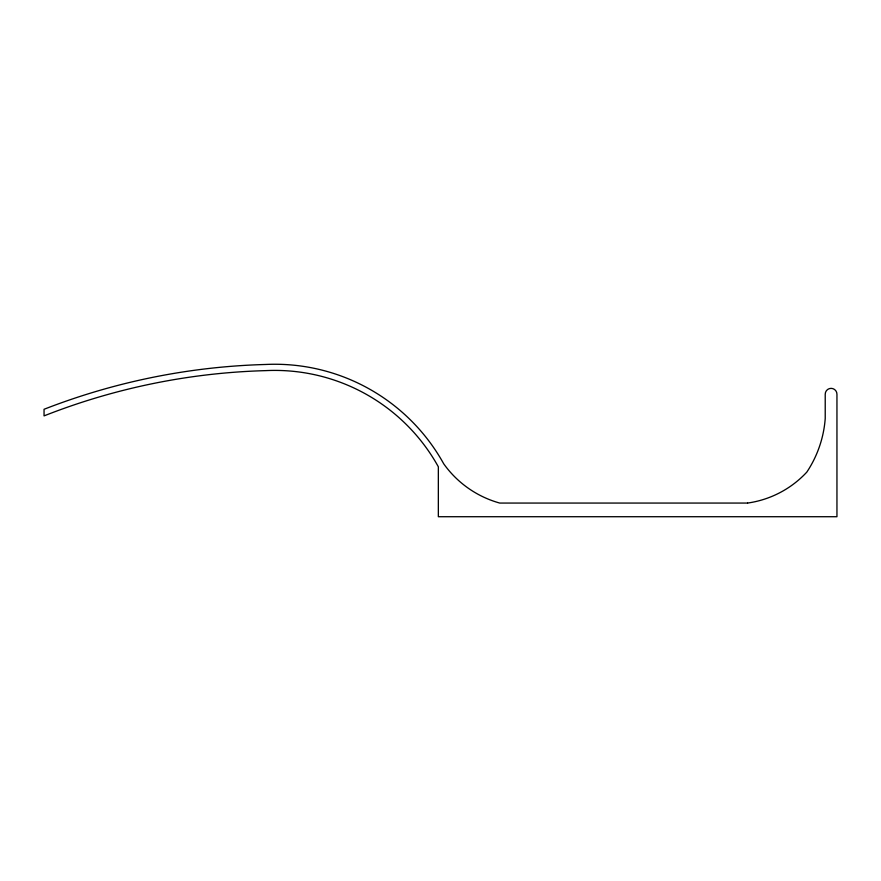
<?xml version="1.0" encoding="UTF-8"?>
<svg xmlns="http://www.w3.org/2000/svg" width="881" height="881" viewBox="0 0 881 881"><rect width="100%" height="100%" fill="white"/><g stroke="black" fill="none" stroke-linecap="round" stroke-linejoin="round"><path stroke-width="1.32" d="M747.573 503.062L499.725 503.062A102.273 102.273 0 0 1 443.727 463.824A193.104 193.104 0 0 0 265.456 364.481A659.318 659.318 0 0 0 44.05 409.28L44.05 415.887A653.228 653.228 0 0 1 265.754 370.626A186.948 186.948 0 0 1 438.342 466.798L438.342 516.718L836.95 516.718L836.95 394.214A5.859 5.859 0 0 0 831.091 388.356A5.859 5.859 0 0 0 825.222 394.214L825.222 418.497A111.601 111.601 0 0 1 806.82 472.106A99.883 99.883 0 0 1 747.573 503.062"/></g></svg>
